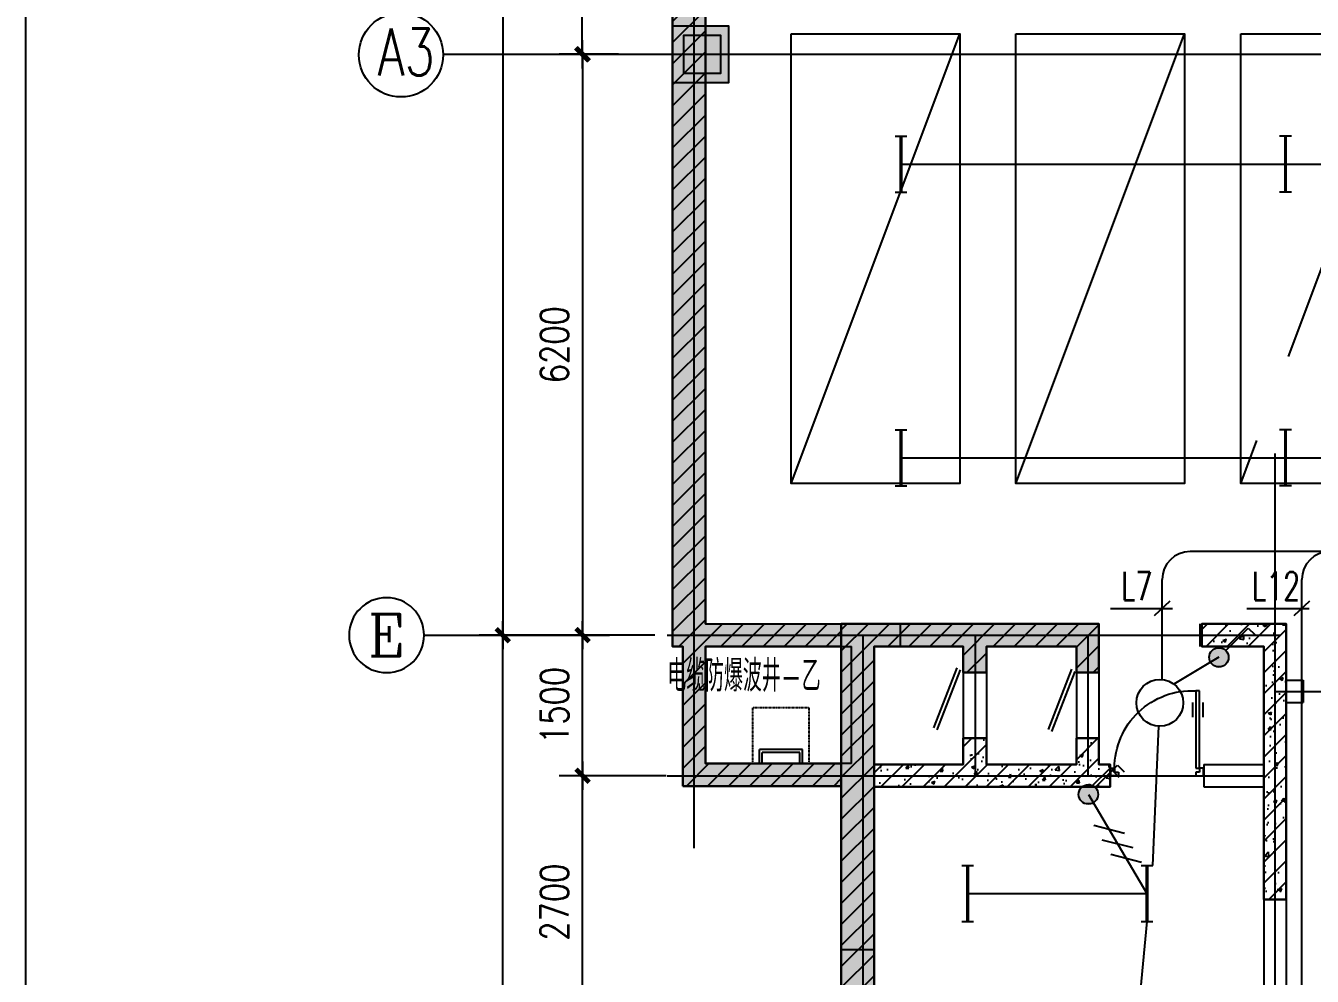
# Model space of a CAD drawing. Extents: x -170759 to 304867, y -311201 to 112352.
# Drawn here: x -105851 to -92119, y -119878 to -109732 of the extents above; entities that cross this region are included whole.
import ezdxf
from ezdxf.enums import TextEntityAlignment as Align

# ---------------------------------------------------------------- set-up
doc = ezdxf.new("R2010")
doc.units = 0
for name, pattern in [('DASH', [0.35, 0.25, -0.1]), ('DOT2', [0.125, 0, -0.125]), ('DOTE', [2.42, 2, -0.2, 0.02, -0.2])]:
    doc.linetypes.add(name, pattern=pattern)
doc.layers.get('0').update_dxf_attribs({"linetype": 'CONTINUOUS'})
doc.layers.get('DEFPOINTS').update_dxf_attribs({"linetype": 'CONTINUOUS'})
for name, color, linetype in [('4', 2, 'DOT2'), ('AXIS', 3, 'CONTINUOUS'), ('AXIS_TEXT', 7, 'CONTINUOUS'), ('DOTE', 251, 'CONTINUOUS'), ('EQUIP', 3, 'CONTINUOUS'), ('JJU', 251, 'CONTINUOUS'), ('PUB_DIM', 3, 'CONTINUOUS'), ('STAIR', 2, 'CONTINUOUS'), ('TC', 253, 'CONTINUOUS'), ('TXT', 3, 'CONTINUOUS'), ('WALL', 7, 'CONTINUOUS'), ('WINDOW', 151, 'CONTINUOUS'), ('WIRE', 1, 'CONTINUOUS'), ('ZHU', 251, 'CONTINUOUS'), ('柱子', 170, 'CONTINUOUS'), ('标注', 7, 'CONTINUOUS')]:
    doc.layers.add(name, color=color, linetype=linetype)
doc.styles.add('COMPLEX', font='COMPLEX')
doc.styles.add('DIM_FONT', font='SIMPLEX.shx', dxfattribs={"width": 0.8})
doc.styles.add('HZFS', font='txt.shx', dxfattribs={"width": 0.8, "bigfont": 'msi_fsx.shx'})
doc.styles.add('HZTXT', font='txt.shx', dxfattribs={"width": 0.8, "bigfont": 'hztxt.shx'})
doc.styles.add('STYLE1', font='txt.shx', dxfattribs={"width": 0.8, "bigfont": 'HZTXT.shx'})
doc.dimstyles.new('NORMAL', dxfattribs={"dimtxt": 300, "dimasz": 1, "dimexe": 250, "dimexo": 300, "dimgap": 150, "dimtad": 1, "dimdec": 0, "dimzin": 0, "dimdsep": 46, "dimtxsty": 'DIM_FONT', "dimblk": '_DIMX', "dimblk1": '_DIMX', "dimblk2": '_DIMX', "dimsah": 1, "dimcen": 2.5, "dimclrt": 7, "dimadec": 0, "dimazin": 0, "dimtfac": 1, "dimtdec": 0, "dimtix": 1, "dimtmove": 2, "dimatfit": 3, "dimldrblk": '_DIMX', "dimfxl": 0, "dimtolj": 1, "dimtzin": 0, "dimarcsym": 0})
pattern_1 = [(50, (-108706.48, -140644.84), (364.3693, -31.8782), [38.1, -419.1]), (355, (-108706.48, -140644.84), (-70.4857, 382.1133), [30.48, -335.28]), (100.451, (-108676.1, -140647.5), (293.885, 350.2334), [32.38, -356.18]), (46.1842, (-108706.5, -140543.24), (542.158, -84.0847), [57.15, -628.65]), (96.6356, (-108661.3, -140550.25), (474.8085, 494.851), [48.57, -534.27]), (351.184, (-108706.5, -140543.24), (474.809, 494.8502), [45.72, -502.92]), (21, (-108655.68, -140568.64), (303.2298, -204.531), [38.1, -419.1]), (326, (-108655.68, -140568.64), (123.604, 368.376), [30.48, -335.28]), (71.4514, (-108630.4, -140585.7), (426.833, 163.8457), [32.38, -356.18]), (37.5, (-108706.48, -140644.84), (6.1772, 169.11008), [0, -331.216, 0, -340.36, 0, -336.55]), (7.5, (-108706.48, -140644.84), (133.63933, 200.36115), [0, -194.056, 0, -323.596, 0, -128.27]), (327.5, (-108819.76, -140644.84), (271.1812, -11.4575), [0, -127, 0, -396.24, 0, -525.78]), (317.5, (-108870.56, -140644.84), (296.2584, 50.853), [0, -165.1, 0, -263.144, 0, -373.38])]

# ---------------------------------------------------------------- blocks, each defined once
blk = doc.blocks.new('_LINKPT1')
blk.add_line((0, 0), (0, 0))
blk = doc.blocks.new('M_Y4YTM')
for p, q in [((-1.2, 0.25), (-1.2, -0.25)), ((-1.2, 0), (1.2, 0)), ((1.2, 0.25), (1.2, -0.25))]:
    blk.add_line(p, q)
at = {"const_width": 0.14}
blk.add_lwpolyline([(-1.2, 0), (1.2, 0)], dxfattribs=at)
at = {"xscale": 0.002, "yscale": 0.002, "zscale": 0.002}
for p in [(-1.2, 0), (0, 0), (1.2, 0)]:
    blk.add_blockref('_LINKPT1', p, dxfattribs=at)
at = {"width": 0.8, "flags": 9}
blk.add_attdef('A', (0, 0), '', height=0.00002, dxfattribs=at)
blk = doc.blocks.new('_DIMX')
blk.add_line((-150, 0), (150, 0))
at = {"const_width": 50}
blk.add_lwpolyline([(-70, -70), (70, 70)], dxfattribs=at)
blk = doc.blocks.new('*D689')
at = {"layer": 'DEFPOINTS', "color": 0}
for p in [(-99223, -110037, 0), (-99907, -116237), (-99223, -116237, 0)]:
    blk.add_point(p, dxfattribs=at)
at = {"layer": 'TC', "color": 0, "lineweight": -2}
for p, q in [((-99523, -110037), (-100157, -110037)), ((-99907, -110038), (-99907, -116236)), ((-99523, -116237), (-100157, -116237))]:
    blk.add_line(p, q, dxfattribs=at)
for p, rotation in [((-99907, -110037), 90), ((-99907, -116237), 270)]:
    blk.add_blockref('_DIMX', p, dxfattribs=dict(at, rotation=rotation))
at = {"layer": 'TC', "color": 7, "insert": (-100207, -113137), "char_height": 300, "attachment_point": 5, "rotation": 90, "style": 'DIM_FONT'}
blk.add_mtext('\\A1;6200', dxfattribs=at)
blk = doc.blocks.new('*D690')
at = {"layer": 'DEFPOINTS', "color": 0}
for p in [(-99497, -88838), (-100760, -116238), (-99497, -116238)]:
    blk.add_point(p, dxfattribs=at)
at = {"layer": 'TC', "color": 0, "lineweight": -2}
for p, q in [((-100760, -88839), (-100760, -116237)), ((-99797, -116238), (-101010, -116238))]:
    blk.add_line(p, q, dxfattribs=at)
for p, rotation in [((-100760, -88838), 90), ((-100760, -116238), 270)]:
    blk.add_blockref('_DIMX', p, dxfattribs=dict(at, rotation=rotation))
at = {"layer": 'TC', "color": 7, "insert": (-101060, -102538), "char_height": 300, "attachment_point": 5, "rotation": 90, "style": 'DIM_FONT'}
blk.add_mtext('\\A1;27400', dxfattribs=at)
blk = doc.blocks.new('_AXISO')
blk.add_circle((0, 0), 0.5)
at = {"layer": 'AXIS_TEXT', "style": 'COMPLEX', "width": 1.041667}
blk.add_attdef('A', text='', height=0.56, dxfattribs=at).set_placement((-0.25, -0.28), (0.25, -0.28), align=Align.FIT)
blk = doc.blocks.new('_WIE3')
for p, q in [((-0.2, 0.4), (-1, -0.4)), ((0.4, 0.4), (-0.4, -0.4)), ((1, 0.4), (0.2, -0.4))]:
    blk.add_line(p, q)
at = {"width": 0.8}
blk.add_attdef('N', text='', height=1, dxfattribs=at).set_placement((-0.017, 1.056), align=Align.MIDDLE)
blk = doc.blocks.new('_X25FLN')
blk.add_circle((0, 0), 0.5)
at = {"style": 'DIM_FONT', "width": 0.8, "flags": 9}
blk.add_attdef('A', (0, 0), '', height=0.00002, dxfattribs=at)
blk = doc.blocks.new('M_A23MCU')
for p, q in [((-0.454, 0.081), (-0.454, 0.905)), ((-0.454, 0.905), (-0.413, 0.905)), ((-0.413, 0.905), (-0.413, 0.081)), ((-0.489, 0.782), (-0.489, 0.624)), ((-0.378, 0.782), (-0.378, 0.624)), ((-0.495, -0.002), (-0.495, 0.081)), ((-0.495, 0.081), (-0.454, 0.081)), ((-0.413, 0.081), (-0.454, 0.081)), ((-0.454, 0.081), (-0.454, 0.039)), ((-0.454, 0.039), (-0.413, 0.039)), ((-0.413, 0.039), (-0.413, -0.002)), ((0.412, 0.039), (0.412, -0.002)), ((0.453, 0.039), (0.412, 0.039)), ((0.453, 0.081), (0.453, 0.039)), ((0.494, 0.081), (0.453, 0.081)), ((0.494, -0.002), (0.494, 0.081)), ((-0.413, -0.002), (-0.495, -0.002)), ((-0.495, -0.002), (-0.495, -0.002)), ((0.412, -0.002), (0.494, -0.002)), ((0.494, -0.002), (0.494, -0.002))]:
    blk.add_line(p, q)
blk.add_arc((-0.372, 0.082), 0.825, 359.9283, 92.866)
blk = doc.blocks.new('M_X6')
for p, q in [((0.147, 0.356), (0.625, 0.833)), ((0.625, 0.833), (0.766, 0.692)), ((0.512, 0.72), (0.653, 0.579))]:
    blk.add_line(p, q)
blk.add_circle((0, 0.208), 0.208)
for points in [[(-0.18, 0.313), (0.18, 0.313), (-0.208, 0.208), (0.208, 0.208)], [(-0.104, 0.389), (0.104, 0.389), (-0.18, 0.313), (0.18, 0.313)], [(0, 0.417), (0, 0.417), (-0.104, 0.389), (0.104, 0.389)], [(-0.18, 0.104), (0.18, 0.104), (-0.208, 0.208), (0.208, 0.208)], [(-0.104, 0.028), (0.104, 0.028), (-0.18, 0.104), (0.18, 0.104)], [(0, 0), (0, 0), (-0.104, 0.028), (0.104, 0.028)]]:
    blk.add_solid(points)
for p in [(0, 0.417), (-0.208, 0.208), (0.208, 0.208), (0, 0)]:
    blk.add_blockref('_LINKPT1', p)
at = {"width": 0.8, "flags": 9}
blk.add_attdef('A', (0, 0), '', height=0.00002, dxfattribs=at)
blk = doc.blocks.new('M_X2')
for p, q in [((0.147, 0.356), (0.625, 0.833)), ((0.625, 0.833), (0.766, 0.692))]:
    blk.add_line(p, q)
blk.add_circle((0, 0.208), 0.208)
for points in [[(-0.18, 0.313), (0.18, 0.313), (-0.208, 0.208), (0.208, 0.208)], [(-0.104, 0.389), (0.104, 0.389), (-0.18, 0.313), (0.18, 0.313)], [(0, 0.417), (0, 0.417), (-0.104, 0.389), (0.104, 0.389)], [(-0.18, 0.104), (0.18, 0.104), (-0.208, 0.208), (0.208, 0.208)], [(-0.104, 0.028), (0.104, 0.028), (-0.18, 0.104), (0.18, 0.104)], [(0, 0), (0, 0), (-0.104, 0.028), (0.104, 0.028)]]:
    blk.add_solid(points)
for p in [(0, 0.417), (-0.208, 0.208), (0.208, 0.208), (0, 0)]:
    blk.add_blockref('_LINKPT1', p)
at = {"width": 0.8, "flags": 9}
blk.add_attdef('A', (0, 0), '', height=0.00002, dxfattribs=at)

msp = doc.modelspace()

# ---------------------------------------------------------------- hatches: boundary and pattern name
at = {"layer": 'WIRE'}
h = msp.add_hatch(dxfattribs=at)
h.set_pattern_fill('AR-CONC', scale=2, style=0)
h.set_pattern_definition(pattern_1)
h.paths.add_polyline_path([(-98836.48801, -117848.06463), (-98836.48801, -116357.31182), (-98946.48801, -116357.31182), (-98946.48801, -95917.31182), (-50516.48801, -95917.31182), (-50516.48801, -96317.31182), (-98596.48801, -96323.7931), (-98596.48801, -116117.31182), (-97146.48801, -116117.31182), (-97146.48801, -116357.31182), (-98596.48801, -116357.31182), (-98596.48801, -117608.06463), (-97146.48801, -117608.06463), (-97146.48801, -117848.06463)])
h = msp.add_hatch(dxfattribs=at)
h.set_pattern_fill('ANSI31', scale=50, style=0)
h.set_pattern_definition([(45, (-108706.19, -142797.09), (-112.2532, 112.2532), [])])
h.paths.add_polyline_path([(-98836.19788, -117848.06459), (-98836.19788, -116357.31178), (-98946.19788, -116357.31178), (-98946.19788, -95917.31178), (-50516.19788, -95917.31178), (-50516.19788, -96317.31178), (-98596.19788, -96323.79306), (-98596.19788, -116117.31178), (-97146.19788, -116117.31178), (-97146.19788, -116357.31178), (-98596.19788, -116357.31178), (-98596.19788, -117608.06459), (-97146.19788, -117608.06459), (-97146.19788, -117848.06459)])
h = msp.add_hatch(dxfattribs=at)
h.set_pattern_fill('AR-CONC', scale=2, style=0)
h.set_pattern_definition(pattern_1)
h.paths.add_polyline_path([(-94396.48801, -116637.31182), (-94396.48801, -116117.31182), (-97146.48801, -116117.31182), (-97146.48801, -126667.31182), (-95946.48801, -126667.31182), (-95946.48801, -130867.31182), (-66086.48801, -130867.31182), (-66086.48801, -126667.31182), (-64886.48801, -126667.31182), (-64886.48801, -124517.31182), (-64936.48801, -124517.31182), (-64936.48801, -116117.31182), (-65516.48801, -116117.31182), (-65516.48801, -116357.31182), (-65236.48801, -116357.31182), (-65236.48801, -126317.31182), (-69016.48801, -126317.31182), (-69016.48801, -126557.31182), (-66436.48801, -126557.31182), (-66436.48801, -130517.31182), (-70096.48801, -130517.31182), (-95596.48801, -130517.31182), (-95596.48801, -126317.31182), (-96796.48801, -126317.31182), (-96796.48585, -116357.31162), (-95846.48801, -116357.31182), (-95846.48801, -116637.31182), (-95596.48801, -116637.31182), (-95596.48801, -116357.31182), (-94636.48801, -116357.31182), (-94636.48801, -116637.31182)])
h = msp.add_hatch(dxfattribs=at)
h.set_pattern_fill('ANSI31', scale=50, style=0)
h.set_pattern_definition([(45, (-108706.48, -141436.6), (-112.2532, 112.2532), [])])
h.paths.add_polyline_path([(-94396.48801, -116637.31182), (-94396.48801, -116117.31182), (-97146.48801, -116117.31182), (-97146.48801, -126667.31182), (-95946.48801, -126667.31182), (-95946.48801, -130867.31182), (-66086.48801, -130867.31182), (-66086.48801, -126667.31182), (-64886.48801, -126667.31182), (-64886.48801, -124517.31182), (-64936.48801, -124517.31182), (-64936.48801, -116117.31182), (-65516.48801, -116117.31182), (-65516.48801, -116357.31182), (-65236.48801, -116357.31182), (-65236.48801, -126317.31182), (-69016.48801, -126317.31182), (-69016.48801, -126557.31182), (-66436.48801, -126557.31182), (-66436.48801, -130517.31182), (-70096.48801, -130517.31182), (-95596.48801, -130517.31182), (-95596.48801, -126317.31182), (-96796.48801, -126317.31182), (-96796.48585, -116357.31162), (-95846.48801, -116357.31182), (-95846.48801, -116637.31182), (-95596.48801, -116637.31182), (-95596.48801, -116357.31182), (-94636.48801, -116357.31182), (-94636.48801, -116637.31182)])
h = msp.add_hatch(dxfattribs=at)
h.set_pattern_fill('AR-CONC', scale=2, style=0)
h.set_pattern_definition(pattern_1)
h.paths.add_polyline_path([(-93296.48801, -116117.31182), (-93296.48801, -116357.31182), (-92636.48801, -116357.31182), (-92636.48801, -119057.31182), (-92396.48801, -119057.31182), (-92396.48801, -116117.31182)])
h = msp.add_hatch(dxfattribs=at)
h.set_pattern_fill('ANSI31', scale=50, style=0)
h.set_pattern_definition([(45, (-108110.28, -140644.84), (-112.2532, 112.2532), [])])
h.paths.add_polyline_path([(-93296.48801, -116117.31182), (-93296.48801, -116357.31182), (-92636.48801, -116357.31182), (-92636.48801, -119057.31182), (-92396.48801, -119057.31182), (-92396.48801, -116117.31182)])
h = msp.add_hatch(dxfattribs=at)
h.set_pattern_fill('AR-CONC', scale=2, style=0)
h.set_pattern_definition(pattern_1)
h.paths.add_polyline_path([(-95846.48801, -117337.31182), (-95846.48801, -117617.31182), (-96796.48801, -117617.31182), (-96796.48618, -117857.31182), (-94276.48801, -117857.31182), (-94276.48801, -117617.31182), (-94396.48801, -117617.31182), (-94396.48801, -117337.31182), (-94636.48801, -117337.31182), (-94636.48801, -117617.31182), (-95596.48801, -117617.31182), (-95596.48801, -117337.31182)])
h = msp.add_hatch(dxfattribs=at)
h.set_pattern_fill('ANSI31', scale=50, style=0)
h.set_pattern_definition([(45, (-108706.48, -140168.17), (-112.2532, 112.2532), [])])
h.paths.add_polyline_path([(-95846.48801, -117337.31182), (-95846.48801, -117617.31182), (-96796.48801, -117617.31182), (-96796.48618, -117857.31182), (-94276.48801, -117857.31182), (-94276.48801, -117617.31182), (-94396.48801, -117617.31182), (-94396.48801, -117337.31182), (-94636.48801, -117337.31182), (-94636.48801, -117617.31182), (-95596.48801, -117617.31182), (-95596.48801, -117337.31182)])
at = {"layer": '柱子'}
msp.add_hatch(color=170, dxfattribs=at).paths.add_polyline_path([(-98946.48801, -109737.31182), (-98946.48801, -110337.31182), (-98346.48801, -110337.31182), (-98346.48801, -109737.31182)])

# ---------------------------------------------------------------- linework, layer by layer
msp.add_lwpolyline([(-105851.41103, -67940.96664), (-7344.01912, -67940.96664), (-7344.01912, -137495.39095), (-105851.41103, -137495.39095)], close=True)
at = {"layer": 'AXIS'}
msp.add_line((-101599.90519, -116237.31182, 0), (-101236.11122, -116237.31182, 0), dxfattribs=at)
at = {"layer": 'DOTE', "color": 251, "linetype": 'DOTE', "ltscale": 0.5}
for p, q in [((-98716.48801, -118511.24884, 0), (-98716.48801, -107405.91676, 0)), ((-101387.93696, -110037.31182, 0), (-56268.66683, -110037.31182, 0)), ((-92516.48801, -120437.31182, 0), (-92516.48801, -114299.59487, 0)), ((-101256.51789, -116237.31182, 0), (-99619.11997, -116237.31182, 0)), ((-99006.03301, -116237.31182, 0), (-92456.48801, -116237.31182, 0)), ((-96916.48801, -116246.22882, 0), (-96916.48801, -131803.59882, 0)), ((-95716.48801, -116246.22882, 0), (-95716.48801, -117737.31182, 0)), ((-94516.48801, -116246.22882, 0), (-94516.48801, -117737.31182, 0)), ((-92516.48801, -116837.31182, 0), (-90716.48801, -116837.31182, 0)), ((-99006.03301, -117737.31182, 0), (-92636.48801, -117737.31182, 0))]:
    msp.add_line(p, q, dxfattribs=at)
at = {"layer": 'JJU'}
msp.add_line((-98596.48801, -96323.7931, 0), (-98596.48801, -116117.31182, 0), dxfattribs=at)
at = {"layer": 'JJU', "color": 251}
for p, q in [((-97681.66167, -114617.08407, 0), (-95881.66167, -109817.08407, 0)), ((-95281.66167, -114617.08407, 0), (-93481.66167, -109817.08407, 0)), ((-92373.57358, -113262.18249, 0), (-91081.66167, -109817.08407, 0)), ((-92881.66167, -114617.08407, 0), (-92709.97262, -114159.24659, 0))]:
    msp.add_line(p, q, dxfattribs=at)
at = {"layer": 'JJU', "color": 251, "elevation": 0}
for points in [[(-97681.66167, -109817.08407), (-95881.66167, -109817.08407), (-95881.66167, -114617.08407), (-97681.66167, -114617.08407)], [(-95281.66167, -109817.08407), (-93481.66167, -109817.08407), (-93481.66167, -114617.08407), (-95281.66167, -114617.08407)], [(-92881.66167, -109817.08407), (-91081.66167, -109817.08407), (-91081.66167, -114617.08407), (-92881.66167, -114617.08407)]]:
    msp.add_lwpolyline(points, close=True, dxfattribs=at)
at = {"layer": 'STAIR', "linetype": 'DASH', "ltscale": 0.6}
for p, q in [((-98089.17768, -117008.06463, 0), (-97489.17768, -117008.06463, 0)), ((-98089.17768, -117608.06463, 0), (-98089.17768, -117008.06463, 0)), ((-97489.17768, -117608.06463, 0), (-97489.17768, -117008.06463, 0))]:
    msp.add_line(p, q, dxfattribs=at)
at = {"layer": 'STAIR'}
for p, q in [((-98019.17768, -117608.06463, 0), (-98019.17768, -117458.06463, 0)), ((-97559.17768, -117458.06463, 0), (-98019.17768, -117458.06463, 0)), ((-97989.17768, -117608.06463, 0), (-97989.17768, -117488.06463, 0)), ((-97589.17768, -117488.06463, 0), (-97989.17768, -117488.06463, 0)), ((-97589.17768, -117608.06463, 0), (-97589.17768, -117488.06463, 0)), ((-97589.17768, -117608.06463, 0), (-97589.17768, -117488.06463, 0)), ((-97559.17768, -117608.06463, 0), (-97559.17768, -117458.06463, 0))]:
    msp.add_line(p, q, dxfattribs=at)
at = {"layer": 'TC'}
for p, q in [((-97827.68755, -116117.31182, 0), (-96827.68755, -116117.31182, 0)), ((-93316.48801, -116357.31182, 0), (-93316.48801, -116117.31182, 0))]:
    msp.add_line(p, q, dxfattribs=at)
msp.add_circle((-101845.39093, -110043.08786), 449.77374, dxfattribs=at)
at = {"layer": 'WALL'}
for p, q in [((-98946.48801, -116357.31182, 0), (-98946.48801, -95917.31182, 0)), ((-98596.48801, -116117.31182, 0), (-98596.48801, -96267.31182, 0)), ((-98596.48801, -116117.31182, 0), (-97036.48801, -116117.31182, 0)), ((-97036.48801, -116117.31182, 0), (-94396.48801, -116117.31182, 0)), ((-94396.48801, -116117.31182, 0), (-97036.48801, -116117.31182, 0)), ((-94396.48801, -116117.31182, 0), (-94396.48801, -116637.31182, 0)), ((-94396.48801, -116117.31182, 0), (-94396.48801, -116637.31182, 0)), ((-93296.48801, -116117.31182, 0), (-93296.48801, -116357.31182, 0)), ((-92396.48801, -116117.31182, 0), (-93296.48801, -116117.31182, 0)), ((-92396.48801, -116117.31182, 0), (-93296.48801, -116117.31182, 0)), ((-93296.48801, -116117.31182, 0), (-93296.48801, -116357.31182, 0)), ((-93296.48801, -116117.31182, 0), (-93296.48801, -116117.31182, 0)), ((-92396.48801, -116117.31182, 0), (-92396.48801, -116717.31182, 0)), ((-92396.48801, -116117.31182, 0), (-92396.48801, -116717.31182, 0)), ((-98836.48801, -116357.31182, 0), (-98946.48801, -116357.31182, 0)), ((-98836.48801, -116357.31182, 0), (-98836.48801, -117848.06463, 0)), ((-98836.48801, -116357.31182, 0), (-98836.48801, -117848.06463, 0)), ((-98596.48801, -116357.31182, 0), (-97036.48801, -116357.31182, 0)), ((-98596.48801, -117608.06463, 0), (-98596.48801, -116357.31182, 0)), ((-98596.48801, -116357.31182, 0), (-98596.48801, -117608.06463, 0)), ((-97036.48801, -117608.06463, 0), (-97036.48801, -116357.31182, 0)), ((-95846.48801, -116357.31182, 0), (-96796.48801, -116357.31162, 0)), ((-96796.48801, -116357.31162, 0), (-96796.48801, -117617.31182, 0)), ((-95846.48801, -116357.31182, 0), (-96796.48801, -116357.31182, 0)), ((-96796.48801, -116357.31182, 0), (-96796.48801, -117617.31182, 0)), ((-95846.48801, -116637.31182, 0), (-95846.48801, -116357.31182, 0)), ((-95846.48801, -116357.31182, 0), (-95846.48801, -116637.31182, 0)), ((-94636.48801, -116357.31182, 0), (-95596.48801, -116357.31182, 0)), ((-94636.48801, -116357.31182, 0), (-95596.48801, -116357.31182, 0)), ((-95596.48801, -116357.31182, 0), (-95596.48801, -116637.31182, 0)), ((-95596.48801, -116357.31182, 0), (-95596.48801, -116637.31182, 0)), ((-94636.48801, -116637.31182, 0), (-94636.48801, -116357.31182, 0)), ((-94636.48801, -116357.31182, 0), (-94636.48801, -116637.31182, 0)), ((-92636.48801, -116357.31182, 0), (-93296.48801, -116357.31182, 0)), ((-92636.48801, -116357.31182, 0), (-93296.48801, -116357.31182, 0)), ((-93296.48801, -116357.31182, 0), (-93296.48801, -116357.31182, 0)), ((-92636.48801, -116357.31182, 0), (-92636.48801, -116957.31182, 0)), ((-95914.32427, -116584.28147), (-96162.68984, -117225.44736)), ((-95596.48801, -116637.31182, 0), (-95846.48801, -116637.31182, 0)), ((-95846.48801, -116637.31182, 0), (-95596.48801, -116637.31182, 0)), ((-94396.48801, -116637.31182, 0), (-94636.48801, -116637.31182, 0)), ((-94636.48801, -116637.31182, 0), (-94396.48801, -116637.31182, 0)), ((-92396.48801, -116717.31182, 0), (-92396.48801, -116717.31182, 0)), ((-92396.48801, -116717.31182, 0), (-92216.48801, -116717.31182, 0)), ((-92216.48801, -116717.31182, 0), (-92216.48801, -116957.31182, 0)), ((-92636.48801, -116957.31182, 0), (-92636.48801, -117617.31182, 0)), ((-92396.48801, -116957.31182, 0), (-92396.48801, -120557.31182, 0)), ((-92396.48801, -116957.31182, 0), (-92216.48801, -116957.31182, 0)), ((-95846.48801, -117337.31182, 0), (-95596.48801, -117337.31182, 0)), ((-95846.48801, -117617.31182, 0), (-95846.48801, -117337.31182, 0)), ((-95846.48801, -117337.31182, 0), (-95846.48801, -117617.31182, 0)), ((-95846.48801, -117337.31182, 0), (-95596.48801, -117337.31182, 0)), ((-95596.48801, -117337.31182, 0), (-95596.48801, -117617.31182, 0)), ((-95596.48801, -117337.31182, 0), (-95596.48801, -117617.31182, 0)), ((-94636.48801, -117337.31182, 0), (-94396.48801, -117337.31182, 0)), ((-94636.48801, -117617.31182, 0), (-94636.48801, -117337.31182, 0)), ((-94636.48801, -117337.31182, 0), (-94636.48801, -117617.31182, 0)), ((-94636.48801, -117337.31182, 0), (-94396.48801, -117337.31182, 0)), ((-94396.48801, -117337.31182, 0), (-94396.48801, -117617.31182, 0)), ((-94396.48801, -117337.31182, 0), (-94396.48801, -117617.31182, 0)), ((-97036.48801, -117608.06463, 0), (-98596.48801, -117608.06463, 0)), ((-96796.48801, -117617.31182, 0), (-95846.48801, -117617.31182, 0)), ((-96796.48801, -117617.31182, 0), (-95846.48801, -117617.31182, 0)), ((-95596.48801, -117617.31182, 0), (-94636.48801, -117617.31182, 0)), ((-95596.48801, -117617.31182, 0), (-94636.48801, -117617.31182, 0)), ((-94396.48801, -117617.31182, 0), (-94276.48801, -117617.31182, 0)), ((-94396.48801, -117617.31182, 0), (-94276.48801, -117617.31182, 0)), ((-94276.48801, -117617.31182, 0), (-94276.48801, -117857.31182, 0)), ((-94276.48801, -117617.31182, 0), (-94276.48801, -117857.31182, 0)), ((-93276.48801, -117617.31182, 0), (-93276.48801, -117857.31182, 0)), ((-93276.48801, -117617.31182, 0), (-92636.48801, -117617.31182, 0)), ((-98836.48801, -117848.06463, 0), (-97146.48801, -117848.06463, 0)), ((-94276.48801, -117857.31182, 0), (-96796.48801, -117857.31182, 0)), ((-96796.48801, -117857.31182, 0), (-94276.48801, -117857.31182, 0)), ((-96796.48801, -117857.31182, 0), (-96796.48801, -119597.31182, 0)), ((-96796.48801, -117857.31182, 0), (-96796.48801, -120317.31182, 0)), ((-93276.48801, -117857.31182, 0), (-92636.48801, -117857.31182, 0)), ((-92636.48801, -117857.31182, 0), (-92636.48801, -120317.31182, 0)), ((-96796.48801, -119597.31182, 0), (-96796.48801, -120317.31182, 0))]:
    msp.add_line(p, q, dxfattribs=at)
at = {"layer": 'WALL', "color": 8}
for p, q in [((-95879.02125, -116607.80004), (-96127.38683, -117248.96593)), ((-95846.48801, -116637.31182, 0), (-95846.48801, -117337.31182, 0)), ((-95596.48801, -116637.31182, 0), (-95596.48801, -117337.31182, 0)), ((-94690.46321, -116601.91998), (-94938.82878, -117243.08587)), ((-94655.1602, -116625.43855), (-94903.52577, -117266.60444)), ((-94636.48801, -116637.31182, 0), (-94636.48801, -117337.31182, 0)), ((-94396.48801, -116637.31182, 0), (-94396.48801, -117337.31182, 0))]:
    msp.add_line(p, q, dxfattribs=at)
at = {"layer": 'WALL', "elevation": 0}
for points in [[(-50716.48801, -95917.89915), (-51087.3582, -95917.31182), (-98946.48801, -95917.31182), (-98946.48801, -116357.31182), (-98836.48801, -116357.31182)], [(-98596.48801, -116117.31182), (-98596.48801, -96267.31182), (-50716.48801, -96267.31182)]]:
    msp.add_lwpolyline(points, dxfattribs=at)
msp.add_lwpolyline([(-98832.00263, -110237.31182), (-98432.00263, -110237.31182), (-98432.00263, -109837.31182), (-98832.00263, -109837.31182)], close=True, dxfattribs=at)
at = {"layer": 'WIRE'}
for p, q in [((-96508.04682, -111209.46824, 0), (-58804.9292, -111209.46824, 0)), ((-96508.04682, -114344.46824, 0), (-58804.9292, -114344.46824, 0)), ((-76489.75191, -115344.38621), (-93422.00277, -115344.38621)), ((-93722.00277, -116710.39028), (-93722.00277, -115644.38621)), ((-92231.23953, -120081.6626), (-92231.23953, -115644.38621)), ((-93115.55634, -116473.70203, 0), (-93596.66088, -116758.74933)), ((-93821.66109, -118695.28574), (-93756.89501, -117208.99777)), ((-94508.94327, -117936.52542, 0), (-93884.16109, -118995.28574)), ((-95796.45372, -118995.28574), (-93884.16109, -118995.28574)), ((-93884.16109, -119295.28574), (-94103.11244, -121539.71258))]:
    msp.add_line(p, q, dxfattribs=at)
at = {"layer": 'WIRE', "color": 7}
msp.add_line((-97146.48801, -126667.31182, 0), (-97146.48801, -117848.06463, 0), dxfattribs=at)
at = {"layer": 'WIRE', "color": 7, "elevation": 0}
for points in [[(-70096.48801, -130517.31182), (-95596.48801, -130517.31182), (-95596.48801, -126317.31182), (-96796.48801, -126317.31182), (-96796.48585, -116357.31162), (-95846.48801, -116357.31182), (-95846.48801, -116637.31182), (-95596.48801, -116637.31182), (-95596.48801, -116357.31182), (-94636.48801, -116357.31182), (-94636.48801, -116637.31182), (-94396.48801, -116637.31182), (-94396.48801, -116637.31182), (-94396.48801, -116117.31182), (-97146.48801, -116117.31182), (-97146.48801, -126667.31182), (-95946.48801, -126667.31182), (-95946.48801, -130867.31182), (-66086.48801, -130867.31182)], [(-97146.48801, -119597.31182), (-97146.48801, -116117.31182), (-96516.48801, -116117.31182), (-96516.48801, -116357.31162), (-96796.48801, -116357.31182), (-96796.48801, -119597.31182), (-97146.48801, -119597.31182)], [(-93296.48801, -116357.31182), (-93296.48801, -116117.31182), (-92396.48801, -116117.31182), (-92396.48801, -116717.31182), (-92396.48801, -116717.31182), (-92396.48801, -116957.31182), (-92396.48801, -116957.31182), (-92396.48801, -119057.31182), (-92636.48801, -119057.31182), (-92636.48801, -116357.31182), (-93296.48801, -116357.31182)]]:
    msp.add_lwpolyline(points, dxfattribs=at)
msp.add_lwpolyline([(-93296.48801, -116117.31182), (-93296.48801, -116357.31182), (-92636.48801, -116357.31182), (-92636.48801, -119057.31182), (-92396.48801, -119057.31182), (-92396.48801, -116117.31182)], close=True, dxfattribs=at)
at = {"layer": 'WIRE'}
for centre in [(-93422.00277, -115644.38621), (-91931.23953, -115644.38621)]:
    msp.add_arc(centre, 300, 90, 180, dxfattribs=at)
at = {"layer": 'ZHU', "elevation": 0}
for points in [[(-98836.48801, -117848.06463), (-98836.48801, -116357.31182), (-98946.48801, -116357.31182), (-98946.48801, -95917.31182), (-50516.48801, -95917.31182), (-50516.48801, -96317.31182), (-98596.48801, -96323.7931), (-98596.48801, -116117.31182), (-97146.48801, -116117.31182), (-97146.48801, -116357.31182), (-98596.48801, -116357.31182), (-98596.48801, -117608.06463), (-97146.48801, -117608.06463), (-97146.48801, -117848.06463)], [(-95846.48801, -117337.31182), (-95846.48801, -117617.31182), (-96796.48801, -117617.31182), (-96796.48618, -117857.31182), (-94276.48801, -117857.31182), (-94276.48801, -117617.31182), (-94396.48801, -117617.31182), (-94396.48801, -117337.31182), (-94636.48801, -117337.31182), (-94636.48801, -117617.31182), (-95596.48801, -117617.31182), (-95596.48801, -117337.31182)]]:
    msp.add_lwpolyline(points, close=True, dxfattribs=at)
at = {"layer": '柱子', "color": 170, "elevation": 0}
msp.add_lwpolyline([(-98946.48801, -109737.31182), (-98946.48801, -110337.31182), (-98346.48801, -110337.31182), (-98346.48801, -109737.31182), (-98946.48801, -109737.31182)], dxfattribs=at)
at = {"layer": '标注'}
for p, q in [((-93639.01656, -115876.02284), (-93804.98898, -116030.03365)), ((-92148.25332, -115876.02284), (-92314.22574, -116030.03365)), ((-94273.39004, -115953.02825), (-93609.50037, -115953.02825)), ((-92816.55605, -115953.02825), (-92152.66638, -115953.02825))]:
    msp.add_line(p, q, dxfattribs=at)

# ---------------------------------------------------------------- block references
at = {"layer": 'AXIS'}
ref = msp.add_blockref('_AXISO', (-101999.90519, -116237.31182, 0), dxfattribs=dict(at, xscale=-800, yscale=800, zscale=800))
ref.add_attrib('A', 'E', dxfattribs={"layer": 'AXIS_TEXT', "height": 448, "style": 'COMPLEX', "width": 1.171875}).set_placement((-102199.90519, -116461.31182, 0), (-101799.90519, -116461.31182, 0), align=Align.FIT)
at = {"layer": 'EQUIP', "yscale": 250, "zscale": 250}
for p, xscale, rotation in [((-96508.04682, -111209.46824, 0), 250, 90), ((-92404.9292, -111209.46824, 0), -250, 270), ((-96508.04682, -114344.46824, 0), -250, 90), ((-92404.9292, -114344.46824, 0), 250, 270), ((-95796.45372, -118995.28574), -250, 90), ((-93884.16109, -118995.28574), -250, 90)]:
    msp.add_blockref('M_Y4YTM', p, dxfattribs=dict(at, xscale=xscale, rotation=rotation))
at = {"layer": 'EQUIP', "xscale": 500, "yscale": 500, "zscale": 500}
for name, p in [('M_X2', (-93115.55634, -116577.8687, 0)), ('_X25FLN', (-93746.01141, -116959.23478)), ('M_X6', (-94508.94327, -118040.69209, 0))]:
    msp.add_blockref(name, p, dxfattribs=at)
at = {"layer": 'PUB_DIM', "xscale": 300.0000000000141, "yscale": 300, "zscale": 300, "rotation": 300.5451999999993}
msp.add_blockref('_WIE3', (-94196.13816, -118466.60718, 0), dxfattribs=at)
at = {"layer": 'WINDOW', "xscale": 1000, "yscale": -1000, "zscale": 1000, "rotation": 180}
msp.add_blockref('M_A23MCU', (-93776.48801, -117737.31182, 0), dxfattribs=at)

# ---------------------------------------------------------------- texts
at = {"layer": '4', "style": 'STYLE1', "width": 0.75}
msp.add_text('A3', height=500, dxfattribs=at).set_placement((-102095.65684, -110263.26495))
at = {"layer": 'TXT', "color": 3, "linetype": 'Continuous', "style": 'HZTXT', "width": 0.6}
msp.add_text('电缆防爆波井-乙', height=336, dxfattribs=at).set_placement((-99002.82407, -116838.87888))
at = {"layer": '标注', "linetype": 'Continuous', "style": 'HZFS', "width": 0.7}
for s, p in [('L7', (-94160.56691, -115862.86563, 0)), ('L12', (-92763.04275, -115862.86563, 0))]:
    msp.add_text(s, height=300, dxfattribs=at).set_placement(p)

# ---------------------------------------------------------------- dimensions: what is measured, and where the dimension line sits
at = {"layer": 'TC'}
dim = msp.add_linear_dim(base=(-100760.46139, -116238.31182), p1=(-99496.53033, -88838.31182), p2=(-99496.53033, -116238.31182), angle=90, dimstyle='NORMAL', override={"dimse1": 1}, dxfattribs=at)
dim.commit()
dim.dimension.update_dxf_attribs({"geometry": '*D690', "text_midpoint": (-101060.46139, -102538.31182)})
for base, p1, p2 in [((-99912.35424, -102537.31182), (-100098.40286, -110037.31182, 0), (-100098.40286, -102537.31182, 0)), ((-99907.84857, -116237.31182, 0), (-99006.03301, -117737.31182, 0), (-98836.48801, -116237.31182, 0)), ((-99907.84857, -117737.31182, 0), (-98716.48801, -120437.31182, 0), (-98716.48801, -117737.31182, 0))]:
    msp.add_linear_dim(base=base, p1=p1, p2=p2, angle=90, dimstyle='NORMAL', override={"dimse1": 1}, dxfattribs=at).render()
dim = msp.add_linear_dim(base=(-99906.82796, -116237.31182), p1=(-99223.16216, -110037.31182, 0), p2=(-99223.16216, -116237.31182, 0), angle=90, dimstyle='NORMAL', dxfattribs=at)
dim.commit()
dim.dimension.update_dxf_attribs({"geometry": '*D689', "text_midpoint": (-100206.82796, -113137.31182)})
msp.add_linear_dim(base=(-100760.46139, -116237.31182), p1=(-100401.95416, -130637.31182), p2=(-99412.22153, -116237.31182, 0), angle=90, dimstyle='NORMAL', dxfattribs=at).render()

doc.saveas('drawing.dxf')
